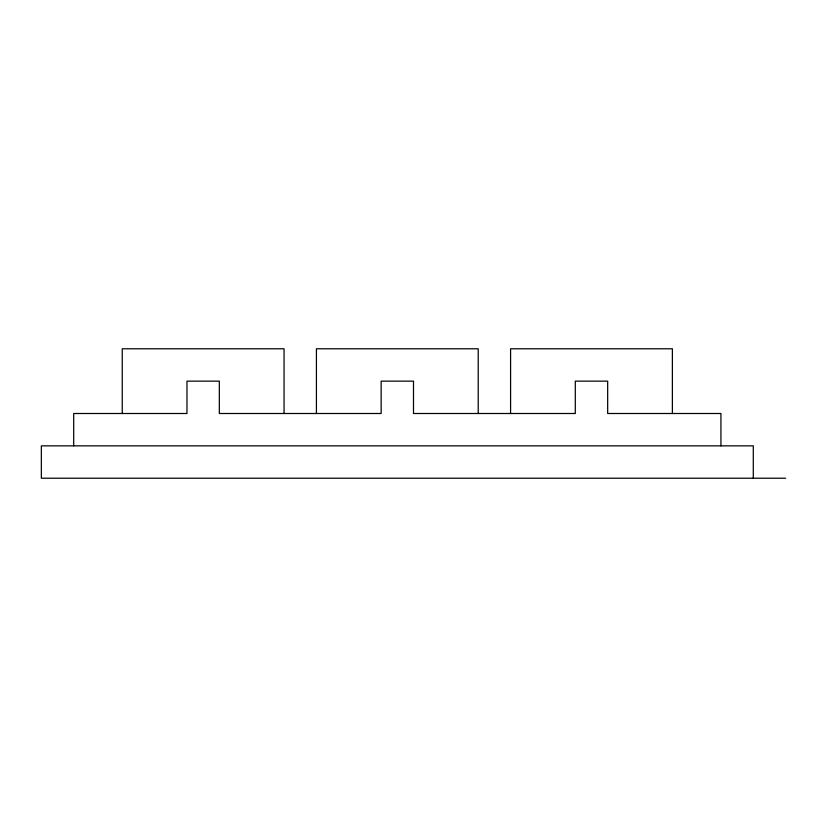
<?xml version="1.0" encoding="UTF-8"?>
<svg xmlns="http://www.w3.org/2000/svg" width="827" height="827" viewBox="0 0 827 827"><rect width="100%" height="100%" fill="white"/><g stroke="black" fill="none" stroke-linecap="round" stroke-linejoin="round"><path stroke-width="1.24" d="M785.65 478.223L41.35 478.223L41.35 445.856L753.294 445.856L753.294 478.223M720.927 445.856L720.927 413.5L607.669 413.5L607.669 381.144L575.303 381.144L575.303 413.5L413.5 413.5L413.5 381.144L381.144 381.144L381.144 413.5L219.331 413.5L219.331 381.144L186.974 381.144L186.974 413.5L73.706 413.5L73.706 445.856M672.382 413.5L672.382 348.777L510.579 348.777L510.579 413.5M478.223 413.5L478.223 348.777L316.421 348.777L316.421 413.5M284.054 413.5L284.054 348.777L122.251 348.777L122.251 413.5"/></g></svg>
